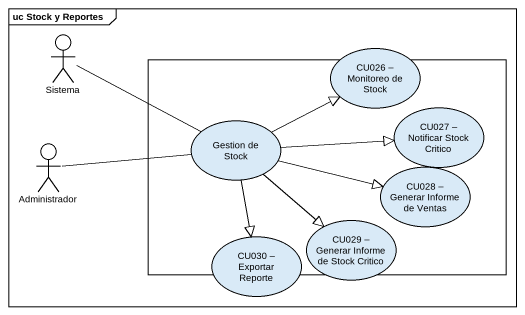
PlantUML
@startuml
mainframe uc Stock y Reportes
actor Sistema
rectangle " " as rectangle1 {
  usecase "CU027 – Notificar Stock Critico" as CU027_Notificar_Stock
  usecase "Gestion de Stock" as Gestion_de_Stock
  usecase "CU028 – Generar Informe de Ventas" as CU028_Generar_Informe_de
}
usecase "CU026 – Monitoreo de Stock" as CU026_Monitoreo_de_Stock
actor Administrador
usecase "CU029 – Generar Informe de Stock Critico" as CU029_Generar_Informe_de
usecase "CU030 – Exportar Reporte" as CU030_Exportar_Reporte
Sistema -right- Gestion_de_Stock
Administrador -right- Gestion_de_Stock
Gestion_de_Stock -right-|> CU026_Monitoreo_de_Stock
Gestion_de_Stock -right-|> CU027_Notificar_Stock
Gestion_de_Stock -right-|> CU028_Generar_Informe_de
Gestion_de_Stock --|> CU029_Generar_Informe_de
Gestion_de_Stock --|> CU030_Exportar_Reporte
@enduml
